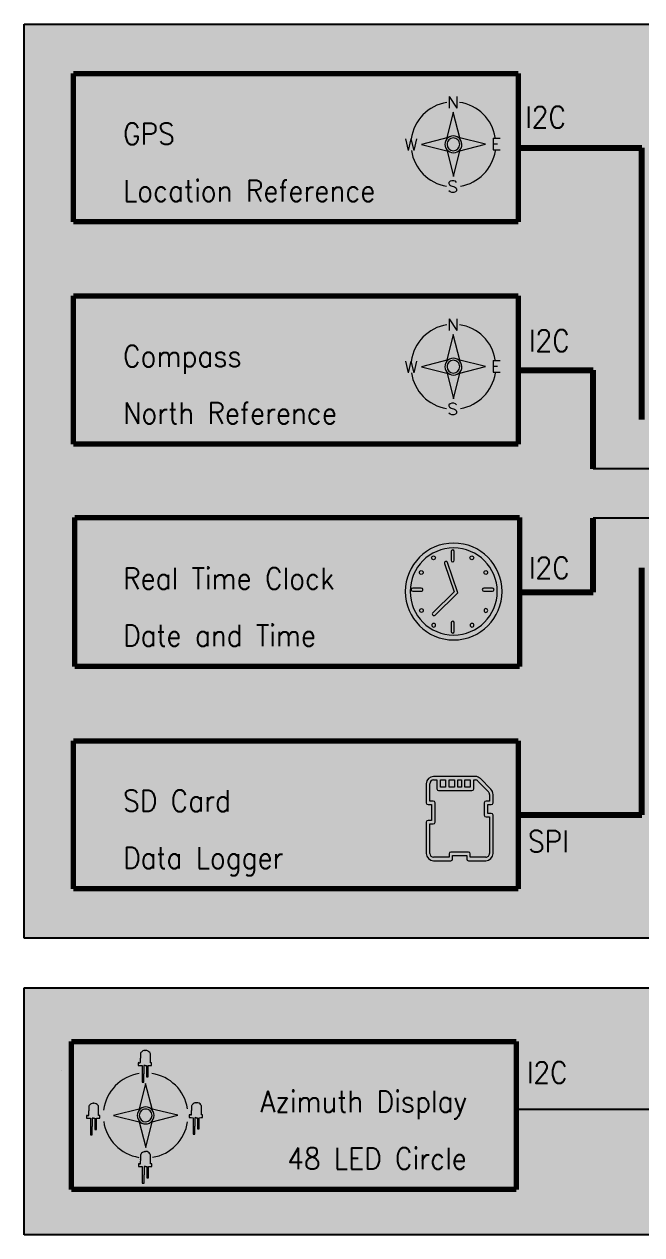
# Model space of a CAD drawing. Header units: millimetres. Extents: x 18 to 196, y 119 to 244.
# Drawn here: x 17.8 to 81.3, y 119.4 to 243.8 of the extents above; entities that cross this region are included whole.
import ezdxf

# ---------------------------------------------------------------- set-up
doc = ezdxf.new("R2010")
doc.units = ezdxf.units.MM
doc.layers.get('0').update_dxf_attribs({"color": 18, "lineweight": 25, "true_color": 0x000000})
for name, color, linetype, lineweight, true_color in [('art', 18, 'Continuous', 18, 0x000000), ('board backgnd', 9, 'Continuous', 25, 0xc5c5c5), ('Hatch', 254, 'Continuous', 25, 0xdedede), ('hatch2', 253, 'Continuous', 25, 0xa0a0a4), ('Leader', 18, 'Continuous', 100, 0x000000), ('outline', 18, 'Continuous', 70, 0x000000), ('Text', 18, 'Continuous', 35, 0x000000)]:
    doc.layers.add(name, color=color, linetype=linetype, lineweight=lineweight, true_color=true_color)
doc.styles.add('QCADDimTextStyle', font='txt')
doc.styles.add('textstyle11', font='Standard', dxfattribs={"width": 1.2})
doc.styles.add('textstyle12', font='Standard', dxfattribs={"width": 1.2})
doc.styles.add('textstyle13', font='Standard', dxfattribs={"width": 1.2})
doc.styles.add('textstyle14', font='Standard', dxfattribs={"width": 1.2})
doc.styles.add('textstyle15', font='Standard')
doc.styles.add('textstyle16', font='Standard')
doc.styles.add('textstyle17', font='Standard')
doc.styles.add('textstyle18', font='Standard')
doc.styles.add('textstyle22', font='Standard')
doc.styles.add('textstyle26', font='Standard')
doc.styles.add('textstyle28', font='Standard')
doc.styles.add('textstyle29', font='Standard')
doc.styles.add('textstyle30', font='Standard')
doc.styles.add('textstyle32', font='Standard')
doc.dimstyles.new('QCADDimStyle', dxfattribs={"dimtxt": 2.5, "dimasz": 2.5, "dimexe": 1.25, "dimexo": 0.625, "dimtad": 1, "dimtoh": 1, "dimdec": 4, "dimzin": 0, "dimdsep": 46, "dimtxsty": 'QCADDimTextStyle', "dimcen": 0.09, "dimadec": 0, "dimazin": 0, "dimtfac": 1, "dimtdec": 4, "dimtofl": 0, "dimtmove": 0, "dimatfit": 3, "dimfxl": 1, "dimtolj": 1, "dimtzin": 0, "dimarcsym": 0})

# ---------------------------------------------------------------- blocks, each defined once
blk = doc.blocks.new('clock')
at = {"layer": 'art'}
for p, q in [((-0.5168030369326333, 4.184131485377867), (-0.5168030369326333, 3.299195485377867)), ((-0.1855870369326329, 3.299195485377867), (-0.1855870369326329, 4.184131485377867)), ((-1.188379036932633, 2.950707485377867), (-0.1896510369326334, 0.0449474853778673)), ((0.1588369630673672, 0.0530754853778683), (-0.874435036932633, 3.059419485377867)), ((-3.580043036932633, 0.440171485377868), (-4.464979036932633, 0.440171485377868)), ((-4.464979036932633, 0.1089554853778676), (-3.580043036932633, 0.1089554853778676)), ((-0.1896510369326334, 0.0449474853778673), (-2.396403036932633, -2.106940514622132)), ((3.741252963067367, 0.440171485377868), (2.856316963067366, 0.440171485377868)), ((2.856316963067366, 0.1089554853778676), (3.741252963067367, 0.1089554853778676)), ((-2.164755036932633, -2.344684514622132), (0.1171809630673666, -0.1196445146221317)), ((-0.5168030369326333, -3.137164514622132), (-0.5168030369326333, -4.022100514622132)), ((-0.1855870369326329, -4.022100514622132), (-0.1855870369326329, -3.137164514622132))]:
    blk.add_line(p, q, dxfattribs=at)
for centre, radius in [((-2.322235036932633, 3.548115485377867), 0.1940560000000002), ((1.619844963067366, 3.548115485377867), 0.1940560000000002), ((-3.580043036932633, 2.030211485377867), 0.1940560000000002), ((3.050372963067367, 2.030211485377867), 0.1940560000000003), ((-3.562771036932633, -1.869196514622132), 0.1940560000000002)]:
    blk.add_circle(centre, radius, dxfattribs=at)
for centre, radius, start, end in [((-0.2420985274334999, 0.0750429758787323), 4.98386750525223, 90.06282137191889, 179.9371786280843), ((-0.2530275464317651, 0.075042975878735), 4.98386750525223, 0.0628213719273471, 89.93717862808113), ((-0.2429058132484228, 0.0758502616936569), 4.485219641596823, 90.05949303058173, 179.9405069694222), ((-0.3511658739696708, 4.184102322414904), 0.1656371655302559, 90.01008780064001, 179.9899121993623), ((-0.3512241998955954, 4.184102322414905), 0.1656371655302556, 0.0100878006377189, 89.98991219935968), ((-0.252220260616844, 0.0758502616936569), 4.485219641596824, 0.0594930305777947, 89.94050696941828), ((-1.03215977914602, 3.005428999625713), 0.1655261327554584, 108.8950462861254, 199.3046743557877), ((-1.031041522684785, 3.005816227591254), 0.165526132755458, 18.89504628612539, 109.3046743557882), ((-0.3511658739696708, 3.29922464834083), 0.1656371655302557, 180.0100878006377, 269.98991219936), ((-0.3512241998955954, 3.29922464834083), 0.1656371655302559, 270.0100878006402, 359.9899121993623), ((-0.2420985274334946, 0.0859719948770028), 4.983867505252234, 180.0628213719157, 269.9371786280811), ((-0.242905813248421, 0.0851647090620791), 4.485219641596824, 180.0594930305778, 269.9405069694182), ((-4.46494987396967, 0.2745343224149046), 0.1656371655302564, 90.01008780064036, 179.9899121993623), ((-4.46494987396967, 0.2745926483408301), 0.1656371655302559, 180.0100878006377, 269.9899121993598), ((-3.580072199895596, 0.2745343224149037), 0.1656371655302577, 0.0100878006377189, 89.98991219935938), ((-3.578780945357542, 0.2733013938027771), 0.1643507544587262, 269.5600066967011, 0.4399933032986031), ((-0.2530275464317659, 0.0859719948770028), 4.98386750525223, 270.0628213719189, 359.9371786280843), ((-0.2522202606168404, 0.0851647090620764), 4.485219641596823, 270.0594930305817, 359.9405069694221), ((0, 0), 0.1674699614395384, 314.404008314059, 18.47708794487169), ((2.856999381130683, 0.2738810673145524), 0.1662918183016994, 90.23512753084175, 179.7648724691598), ((2.85634612603033, 0.274592648340831), 0.1656371655302568, 180.0100878006377, 269.9899121993594), ((3.741223800104402, 0.2745343224149064), 0.165637165530255, 0.0100878006377189, 89.98991219935877), ((3.741223800104404, 0.2745926483408283), 0.1656371655302559, 270.0100878006406, 359.9899121993623), ((-2.281116251957489, -2.225805537803629), 0.1655896631008177, 134.1244911074707, 224.3873904867513), ((-2.281898345644757, -2.227760088485772), 0.163665743693092, 224.0899297125823, 270.4618659839365), ((-2.279985619674948, -2.226002113912918), 0.1654194651098712, 269.7944596347305, 314.1545563482138), ((3.06713029220783, -1.870721831183976), 0.1925313713431083, 179.546073374712, 270.1531620691443), ((3.067777496048254, -1.868315013398932), 0.1931745442408463, 90.03930942908015, 180.2614551270641), ((3.067663120255359, -1.869178357434141), 0.1940378436615406, 359.99463851889, 90.00536148115089), ((3.068310315268628, -1.869861866823393), 0.1933917923531606, 269.8028771140483, 0.1971228859503941), ((-2.30432783534533, -3.387735716209434), 0.1946922377922757, 90.18693315702865, 179.8130668429704), ((-2.305844538155835, -3.386967981641249), 0.193174544240845, 180.039309429088, 270.2614551270638), ((-2.304944879744642, -3.387082357434142), 0.1940378436615437, 359.99463851889, 90.00536148115009), ((-2.303437720370788, -3.387615185481671), 0.1925313713431065, 269.5460733747117, 0.1531620691450673), ((-0.3511658739696681, -3.137193677585097), 0.1656371655302586, 90.01008780064092, 179.9899121993623), ((-0.3518774549959485, -3.13784693268545), 0.1662918183017012, 0.2351275308433278, 89.76487246915855), ((1.635367753746675, -3.387833723942824), 0.1923081884301434, 179.7815490765193, 270.2184509234797), ((1.636884447723451, -3.386866556950174), 0.1938236258571688, 90.23160482195853, 180.0691597341839), ((1.636119120255358, -3.38708235743414), 0.1940378436615433, 359.99463851889, 90.00536148115036), ((1.637626279629212, -3.387615185481673), 0.1925313713431047, 269.5460733747112, 0.1531620691450673), ((-0.3511658739696673, -4.022071351659166), 0.1656371655302577, 180.0100878006377, 269.9899121993587), ((-0.3512241998955972, -4.022071351659168), 0.1656371655302577, 270.0100878006409, 359.9899121993623)]:
    blk.add_arc(centre, radius, start, end, dxfattribs=at)
blk = doc.blocks.new('sdcard')
at = {"layer": 'art'}
for p, q in [((-3.245041987623127, 3.761157949434085), (-3.245041987623127, 1.805019282767419)), ((-2.883803187623127, 1.985647149434085), (-2.883803187623127, 3.761157949434085)), ((1.79069427904354, 4.514352616100751), (-2.499077854289794, 4.514352616100751)), ((-2.499077854289794, 4.153113816100752), (-2.161308654289794, 4.153113816100752)), ((-2.161308654289794, 4.153113816100752), (-2.161308654289794, 3.250008349434085)), ((-1.800069854289794, 4.153113816100752), (-1.258203187623127, 4.153113816100752)), ((-1.800069854289794, 3.430619282767418), (-1.800069854289794, 4.153113816100752)), ((-1.258203187623127, 4.153113816100752), (-1.258203187623127, 3.430619282767418)), ((-0.896964387623127, 4.153113816100752), (-0.3550977209564605, 4.153113816100752)), ((-0.896964387623127, 3.430619282767418), (-0.896964387623127, 4.153113816100752)), ((-0.3550977209564605, 4.153113816100752), (-0.3550977209564605, 3.430619282767418)), ((0.0061410790435392, 4.153113816100752), (0.367379879043539, 4.153113816100752)), ((0.0061410790435392, 3.430619282767418), (0.0061410790435392, 4.153113816100752)), ((0.367379879043539, 4.153113816100752), (0.367379879043539, 3.430619282767418)), ((0.7286356123768725, 4.153113816100752), (1.270502279043539, 4.153113816100752)), ((0.7286356123768725, 3.430619282767418), (0.7286356123768725, 4.153113816100752)), ((1.270502279043539, 4.153113816100752), (1.270502279043539, 3.430619282767418)), ((1.631774945710205, 3.250008349434085), (1.631774945710205, 4.153113816100752)), ((1.631774945710205, 4.153113816100752), (1.790728145710205, 4.153113816100752)), ((2.061661479043539, 4.039321816100752), (3.143549079043539, 2.942939282767418)), ((3.401850145710205, 3.195804749434085), (2.318116812376871, 4.292187282767418)), ((-1.980680787623127, 3.069380482767418), (1.451147079043539, 3.069380482767418)), ((-1.258203187623127, 3.430619282767418), (-1.800069854289794, 3.430619282767418)), ((-0.3550977209564605, 3.430619282767418), (-0.896964387623127, 3.430619282767418)), ((0.367379879043539, 3.430619282767418), (0.0061410790435392, 3.430619282767418)), ((1.270502279043539, 3.430619282767418), (0.7286356123768725, 3.430619282767418)), ((3.257341079043539, 2.664775416100752), (3.257341079043539, 1.985630216100752)), ((3.618596812376872, 1.805019282767419), (3.618596812376872, 2.664775416100752)), ((-3.06441412095646, 1.624391416100752), (-2.70317532095646, 1.624391416100752)), ((-2.522564387623127, 1.985647149434085), (-2.883803187623127, 1.985647149434085)), ((-2.70317532095646, 1.624391416100752), (-2.70317532095646, -0.0012085838992482)), ((-2.341936520956461, -0.1818195172325821), (-2.341936520956461, 1.805019282767419)), ((2.715474412376873, 1.805002349434085), (2.715474412376873, 0.540641149434085)), ((3.257341079043539, 1.985630216100752), (2.896102279043539, 1.985630216100752)), ((3.076713212376871, 0.7212859494340851), (3.076713212376871, 1.624391416100752)), ((3.076713212376871, 1.624391416100752), (3.437968945710206, 1.624391416100752)), ((2.896102279043539, 0.3600471494340853), (3.257341079043538, 0.3600471494340853)), ((3.437952012376872, 0.7212859494340851), (3.076713212376871, 0.7212859494340851)), ((3.257341079043538, 0.3600471494340853), (3.257341079043538, -3.402319383899248)), ((3.618579879043538, -3.402319383899246), (3.618579879043538, 0.5406580827674183)), ((-3.24505892095646, -0.1818364505659149), (-3.24505892095646, -3.402319383899248)), ((-2.70317532095646, -0.0012085838992482), (-3.064431054289794, -0.0012085838992482)), ((-2.883803187623127, -3.402319383899246), (-2.883803187623127, -0.3624473838992479)), ((-2.883803187623127, -0.3624473838992479), (-2.522564387623127, -0.3624473838992479)), ((-0.896964387623127, -3.433036450565914), (-0.896964387623127, -3.794275250565914)), ((1.089874412376873, -3.252408583899247), (-0.7163365209564607, -3.252408583899247)), ((-0.5357255876231273, -3.974886183899248), (-0.5357255876231273, -3.613647383899247)), ((-0.5357255876231273, -3.613647383899247), (0.9092465457102055, -3.613647383899247)), ((0.9092465457102055, -3.613647383899247), (0.9092465457102055, -3.974886183899248)), ((1.270502279043539, -3.794275250565914), (1.270502279043539, -3.433036450565914)), ((-2.499094787623127, -4.155514050565914), (-0.716353454289794, -4.155514050565914)), ((-0.896964387623127, -3.794275250565914), (-2.499077854289794, -3.794275250565914)), ((1.089874412376872, -4.155514050565912), (2.872615745710204, -4.155514050565912)), ((2.872615745710204, -3.794275250565914), (1.270502279043539, -3.794275250565914))]:
    blk.add_line(p, q, dxfattribs=at)
for centre, radius, start, end in [((-2.494983094405247, 3.764298325931522), 0.750065467315872, 90.31279086306232, 180.2398868537559), ((-2.494905662130121, 3.764226564387739), 0.3889096318327915, 90.6146764390191, 180.4520857694835), ((1.788476012125815, 3.771950804422421), 0.7424051257173437, 44.48678426073347, 89.82880301208296), ((1.789913806418055, 3.771739230484521), 0.3813754550340573, 44.55753054970203, 89.87765798933455), ((-1.98015381043954, 3.250535326617673), 0.1811556103336635, 180.1666722385654, 269.833327761434), ((1.450620101859952, 3.250535326617671), 0.181155610333662, 270.1666722385659, 359.8333277614346), ((2.855860522810868, 2.6628938005278), 0.4014849654844614, 0.268525685717833, 44.22870675346621), ((2.862230132939349, 2.665803002724892), 0.7563673774678648, 359.9221589977092, 44.48479806640158), ((-3.063887143772871, 1.805546259951007), 0.1811556103336642, 180.1666722385654, 269.8333277614334), ((-2.523091364806715, 1.80449230558383), 0.1811556103336642, 0.1666722385653926, 89.83332776143362), ((2.89662925622713, 1.804475372250495), 0.1811556103336665, 90.16667223856705, 179.8333277614324), ((3.437441968526618, 1.805546259951005), 0.1811556103336629, 270.1666722385662, 359.8333277614346), ((2.896622050392113, 0.5411948880971797), 0.1811484843574672, 180.1751432691861, 269.8356003609154), ((3.437425035193283, 0.5401311055838303), 0.1811556103336638, 0.1666722385675793, 89.83332776143354), ((-3.063904077106205, -0.1823634277495039), 0.1811556103336643, 90.16667223856642, 179.8333277614324), ((-2.523091364806715, -0.1812925400489922), 0.1811556103336638, 270.1666722385663, 359.8333277614324), ((-2.495000027738576, -3.405459760396681), 0.7500654673158765, 179.7601131462441, 269.6872091369374), ((-2.494905662130116, -3.405387998852897), 0.3889096318327957, 179.5479142305164, 269.3853235609803), ((-0.7158095437728722, -3.433563427749503), 0.1811556103336638, 90.16667223856632, 179.8333277614324), ((1.089347435193282, -3.433563427749504), 0.1811556103336656, 0.1666722385675793, 89.83332776143297), ((2.868520985825659, -3.405459760396686), 0.7500654673158709, 270.3127908630622, 0.2398868537558967), ((2.869591862143195, -3.406515124235253), 0.387771916780724, 270.4468026554683, 0.6199595530343633), ((-0.7168804314733799, -3.974359206715661), 0.1811556103336616, 270.1666722385655, 359.8333277614324), ((1.090401389560459, -3.974359206715658), 0.1811556103336638, 180.1666722385676, 269.8333277614341)]:
    blk.add_arc(centre, radius, start, end, dxfattribs=at)
blk = doc.blocks.new('compass')
at = {"layer": 'art'}
for p, q in [((-0.0174841794000358, 3.293383780092952), (-0.6969237654000358, 0.5230619140929633)), ((0.6916785148221862, 0.5307821594262947), (-0.0174841794000358, 3.293383780092952)), ((-0.5308674554000357, 0.6910582478707425), (-3.293469076066703, -0.0181047003514863)), ((3.293893161933298, 0.017658612537403), (0.5235045503777416, 0.696823652759619)), ((0.5312242594888534, -0.6917785992403793), (3.293893161933298, 0.017658612537403)), ((-3.293469076066703, -0.0181047003514863), (-0.5231472100667034, -0.6975442863514871)), ((-0.691158332288925, -0.5313098094625985), (0.0182785972666313, -3.293978175684813)), ((0.0182785972666313, -3.293978175684813), (0.6974441737110757, -0.5235895641292672))]:
    blk.add_line(p, q, dxfattribs=at)
for centre, radius, start, end in [((0.0020486510770255, -0.0019603133901853), 4.364046835574015, 98.88822806751891, 172.7379768060182), ((-0.0020985047206992, -0.0026377696231066), 4.364709941745788, 9.222124696193987, 81.62970532702056), ((-0.0031561475442432, 0.0003135220346593), 0.8692568669324545, 127.3789024326992, 180.356436814915), ((-0.000781270963345, 0.0039096264409295), 0.868408584903943, 90.24361060191875, 143.2860523142476), ((8.67201363279e-05, -1.82666389605e-05), 0.6556583954354209, 90.30965071851472, 180.3300541800895), ((0.0009354462463849, 0.0030728608511339), 0.8692543302096336, 37.37886350694931, 90.35653035099207), ((0.0002790151050576, -0.0002656655744175), 0.65590685779301, 0.3014675182588542, 90.32633132242714), ((0, 0), 0.6561845255898848, 270.3317164923851, 0.278142647121584), ((0.0030849712061807, 4.23338174045e-05), 0.8696785295797321, 0.2853420730097094, 53.244283610465), ((0.0033139997961378, -0.0009366232868473), 0.8694549315681706, 307.3854300626071, 0.3499282590244671), ((0.0026803471755992, 0.0019505009898069), 4.364756735836186, 188.2178612000352, 260.7670871766894), ((-0.0039949802099288, -0.0014011485891388), 0.8684090660621154, 180.2436529125797, 233.2860807456657), ((-0.0003161130545353, -0.0033990578292133), 0.869455423565131, 217.3854460869438, 270.3499287673964), ((0.0006130200574574, 3.5497664896e-06), 0.6561848125665531, 180.331694359302, 270.2781888042272), ((0.000663393725115, -0.0031723887910715), 0.8696766593078269, 270.2853071788569, 323.2443892467215), ((-0.0024684307822991, 0.0022671860981944), 4.365116106666432, 279.4549697526149, 351.3231099308152)]:
    blk.add_arc(centre, radius, start, end, dxfattribs=at)
at = {"layer": 'art', "lineweight": 25, "char_height": 1.2, "attachment_point": 5, "line_spacing_factor": 0.8}
for s, insert, style in [('N', (-0.048131859281806, 4.331867335362523), 'textstyle14'), ('W', (-4.364799660134285, -0.0455986035302736), 'textstyle12'), ('E', (4.390132217651024, 0.0303990690201218), 'textstyle13'), ('S', (-0.0633313937918511, -4.347066869872568), 'textstyle11')]:
    blk.add_mtext(s, dxfattribs=dict(at, insert=insert, style=style))
blk = doc.blocks.new('led compass')
at = {"layer": 'hatch2'}
h = blk.add_hatch(color=256, dxfattribs=at)
edge = h.paths.add_edge_path(flags=0)
edge.add_arc((0.0045211335742863, 6.187406962594352), 0.4986696629128031, 32.85069977706703, 90.98312466920449)
edge.add_arc((-0.0186035566164549, 6.322033336990856), 0.3642613301445487, 87.7078559150378, 95.30701560251218)
edge.add_arc((-0.6135066779220324, 11.00932663404826), 4.36085619644788, 276.8559602395297, 277.3940724582739, ccw=False)
edge.add_arc((-0.043417257915138, 6.136482697622498), 0.5454229738320636, 95.20892931282039, 135.8959489411953)
edge.add_arc((-0.0953325516406949, 6.18851859023556), 0.4719303200986378, 136.0458421065775, 154.6122118996288)
edge.add_line((-0.5216870008368906, 6.390855217367208), (-0.5361650008368883, 6.360883217367203))
edge.add_line((-0.5361650008368883, 6.360883217367203), (-0.5369270008368972, 5.897587217367203))
edge.add_arc((-10.26877718050838, 5.743397554884922), 9.733071579495792, -1.8423655197652806, 0.90770795157772, ccw=False)
edge.add_arc((-0.6069227355647513, 5.845391333175954), 0.420155870697873, 263.49406109131036, 279.0633615227897, ccw=False)
edge.add_arc((-0.7071491990905656, 3.512255035018015), 1.916408733675543, 88.4265912642702, 91.8291930408872)
edge.add_arc((0.4441258197225579, 5.337339046119396), 1.215808407904995, 175.7383539669655, 182.4102379677058)
edge.add_line((-0.7706070008368648, 5.286209217367214), (-0.7698450008368809, 5.146763217367209))
edge.add_line((-0.7698450008368809, 5.146763217367209), (-0.5679150008368765, 5.145493217367203))
edge.add_line((-0.5679150008368765, 5.145493217367203), (-0.3659850008368721, 5.144223217367212))
edge.add_line((-0.3659850008368721, 5.144223217367212), (-0.3652230008368633, 4.29027521736721))
edge.add_line((-0.3652230008368633, 4.29027521736721), (-0.3647150008368953, 3.436073217367209))
edge.add_line((-0.3647150008368953, 3.436073217367209), (-0.2770850008368768, 3.436073217367209))
edge.add_line((-0.2770850008368768, 3.436073217367209), (-0.1894550008368867, 3.436073217367209))
edge.add_line((-0.1894550008368867, 3.436073217367209), (-0.1894550008368867, 4.287735217367199))
edge.add_arc((95.22959225314742, 4.488242000418623), 95.4192579190812, 179.6071717832044, 180.1203970889888, ccw=False)
edge.add_arc((-0.1034640860648608, 4.302664402632914), 0.8439673667657327, 86.42041099270801, 95.70929839421149, ccw=False)
edge.add_line((-0.0507710008368863, 5.144985217367206), (0.0835949991631253, 5.144223217367212))
edge.add_line((0.0835949991631253, 5.144223217367212), (0.0843569991631057, 4.565865217367204))
edge.add_line((0.0843569991631057, 4.565865217367204), (0.0848649991631305, 3.987253217367211))
edge.add_line((0.0848649991631305, 3.987253217367211), (0.1724949991631206, 3.987253217367211))
edge.add_line((0.1724949991631206, 3.987253217367211), (0.2601249991631107, 3.987253217367211))
edge.add_line((0.2601249991631107, 3.987253217367211), (0.2606329991631355, 4.565611217367206))
edge.add_line((0.2606329991631355, 4.565611217367206), (0.2613949991631159, 5.144223217367212))
edge.add_line((0.2613949991631159, 5.144223217367212), (0.4303049991631269, 5.145493217367203))
edge.add_line((0.4303049991631269, 5.145493217367203), (0.5992149991631095, 5.146763217367209))
edge.add_line((0.5992149991631095, 5.146763217367209), (0.5999769991631183, 5.283669217367205))
edge.add_arc((-0.2728207085970098, 5.337361427079614), 0.8744476496938602, 356.4797511632624, 365.6111036188642)
edge.add_arc((0.5520445091330259, 4.950885310270692), 0.4741537040145441, 84.50644960396065, 91.42089948644328)
edge.add_line((0.5402869991631224, 5.424893217367209), (0.4861849991631289, 5.424893217367199))
edge.add_line((0.4861849991631289, 5.424893217367199), (0.4861849991631289, 5.875997217367214))
edge.add_line((0.4861849991631289, 5.875997217367214), (0.4861849991631289, 6.326847217367217))
edge.add_line((0.4861849991631289, 6.326847217367217), (0.4798349991631312, 6.346405217367206))
edge.add_arc((-0.0788670620659104, 6.13388307023088), 0.5977571883675016, 20.82608765534109, 32.8248818344412)
h = blk.add_hatch(color=256, dxfattribs=at)
edge = h.paths.add_edge_path(flags=0)
edge.add_arc((-5.315836249259121, 0.758036039937295), 0.4986696629128031, 32.85069977706703, 90.98312466920449)
edge.add_arc((-5.338960939449862, 0.8926624143337989), 0.3642613301445487, 87.7078559150378, 95.30701560251218)
edge.add_arc((-5.93386406075544, 5.579955711391207), 4.36085619644788, 276.8559602395297, 277.3940724582739, ccw=False)
edge.add_arc((-5.363774640748545, 0.7071117749654405), 0.5454229738320636, 95.20892931282039, 135.8959489411953)
edge.add_arc((-5.415689934474102, 0.7591476675785032), 0.4719303200986378, 136.0458421065775, 154.6122118996288)
edge.add_line((-5.842044383670298, 0.9614842947101505), (-5.856522383670296, 0.9315122947101457))
edge.add_line((-5.856522383670296, 0.9315122947101457), (-5.857284383670304, 0.468216294710146))
edge.add_arc((-15.58913456334179, 0.3140266322278649), 9.733071579495792, -1.8423655197652806, 0.90770795157772, ccw=False)
edge.add_arc((-5.927280118398158, 0.4160204105188967), 0.420155870697873, 263.49406109131036, 279.0633615227897, ccw=False)
edge.add_arc((-6.027506581923973, -1.917115887639042), 1.916408733675543, 88.4265912642702, 91.8291930408872)
edge.add_arc((-4.876231563110849, -0.0920318765376607), 1.215808407904995, 175.7383539669655, 182.4102379677058)
edge.add_line((-6.090964383670272, -0.1431617052898429), (-6.090202383670288, -0.2826077052898484))
edge.add_line((-6.090202383670288, -0.2826077052898484), (-5.888272383670284, -0.2838777052898536))
edge.add_line((-5.888272383670284, -0.2838777052898536), (-5.686342383670279, -0.2851477052898446))
edge.add_line((-5.686342383670279, -0.2851477052898446), (-5.685580383670271, -1.139095705289847))
edge.add_line((-5.685580383670271, -1.139095705289847), (-5.685072383670303, -1.993297705289848))
edge.add_line((-5.685072383670303, -1.993297705289848), (-5.597442383670284, -1.993297705289848))
edge.add_line((-5.597442383670284, -1.993297705289848), (-5.509812383670294, -1.993297705289848))
edge.add_line((-5.509812383670294, -1.993297705289848), (-5.509812383670294, -1.141635705289858))
edge.add_arc((89.90923487031401, -0.941128922238434), 95.4192579190812, 179.6071717832044, 180.1203970889888, ccw=False)
edge.add_arc((-5.423821468898268, -1.126706520024143), 0.8439673667657327, 86.42041099270801, 95.70929839421149, ccw=False)
edge.add_line((-5.371128383670293, -0.2843857052898506), (-5.236762383670282, -0.2851477052898446))
edge.add_line((-5.236762383670282, -0.2851477052898446), (-5.236000383670302, -0.8635057052898532))
edge.add_line((-5.236000383670302, -0.8635057052898532), (-5.235492383670277, -1.442117705289846))
edge.add_line((-5.235492383670277, -1.442117705289846), (-5.147862383670287, -1.442117705289846))
edge.add_line((-5.147862383670287, -1.442117705289846), (-5.060232383670296, -1.442117705289846))
edge.add_line((-5.060232383670296, -1.442117705289846), (-5.059724383670272, -0.8637597052898514))
edge.add_line((-5.059724383670272, -0.8637597052898514), (-5.058962383670291, -0.2851477052898446))
edge.add_line((-5.058962383670291, -0.2851477052898446), (-4.89005238367028, -0.2838777052898536))
edge.add_line((-4.89005238367028, -0.2838777052898536), (-4.721142383670298, -0.2826077052898484))
edge.add_line((-4.721142383670298, -0.2826077052898484), (-4.720380383670289, -0.1457017052898522))
edge.add_arc((-5.593178091430417, -0.0920094955774431), 0.8744476496938602, 356.4797511632624, 365.6111036188642)
edge.add_arc((-4.768312873700381, -0.4784856123863648), 0.4741537040145441, 84.50644960396065, 91.42089948644328)
edge.add_line((-4.780070383670285, -0.0044777052898486), (-4.834172383670278, -0.0044777052898581))
edge.add_line((-4.834172383670278, -0.0044777052898581), (-4.834172383670278, 0.4466262947101569))
edge.add_line((-4.834172383670278, 0.4466262947101569), (-4.834172383670278, 0.8974762947101596))
edge.add_line((-4.834172383670278, 0.8974762947101596), (-4.840522383670276, 0.9170342947101489))
edge.add_arc((-5.399224444899318, 0.7045121475738227), 0.5977571883675016, 20.82608765534109, 32.8248818344412)
h = blk.add_hatch(color=256, dxfattribs=at)
edge = h.paths.add_edge_path(flags=0)
edge.add_line((5.339288678901823, -0.8061150424552892), (5.339796678901848, -1.384727042455282))
edge.add_line((5.339796678901848, -1.384727042455282), (5.427426678901838, -1.384727042455282))
edge.add_line((5.427426678901838, -1.384727042455282), (5.515056678901828, -1.384727042455282))
edge.add_line((5.515056678901828, -1.384727042455282), (5.515564678901853, -0.8063690424552874))
edge.add_line((5.515564678901853, -0.8063690424552874), (5.516326678901834, -0.2277570424552806))
edge.add_line((5.516326678901834, -0.2277570424552806), (5.685236678901845, -0.2264870424552896))
edge.add_line((5.685236678901845, -0.2264870424552896), (5.854146678901827, -0.2252170424552844))
edge.add_line((5.854146678901827, -0.2252170424552844), (5.854908678901836, -0.0883110424552882))
edge.add_arc((4.982110971141708, -0.0346188327428791), 0.8744476496938602, 356.4797511632624, 365.6111036188642)
edge.add_arc((5.806976188871744, -0.4210949495518008), 0.4741537040145441, 84.50644960396065, 91.42089948644328)
edge.add_line((5.79521867890184, 0.0529129575447153), (5.741116678901847, 0.0529129575447058))
edge.add_line((5.741116678901847, 0.0529129575447058), (5.741116678901847, 0.5040169575447209))
edge.add_line((5.741116678901847, 0.5040169575447209), (5.741116678901847, 0.9548669575447235))
edge.add_line((5.741116678901847, 0.9548669575447235), (5.734766678901849, 0.9744249575447128))
edge.add_arc((5.176064617672807, 0.7619028104083867), 0.5977571883675016, 20.82608765534109, 32.8248818344412)
edge.add_arc((5.259452813313004, 0.8154267027718589), 0.4986696629128031, 32.85069977706703, 90.98312466920449)
edge.add_arc((5.236328123122263, 0.9500530771683628), 0.3642613301445487, 87.7078559150378, 95.30701560251218)
edge.add_arc((4.641425001816685, 5.637346374225771), 4.36085619644788, 276.8559602395296, 277.394072458274, ccw=False)
edge.add_arc((5.21151442182358, 0.7645024378000045), 0.5454229738320636, 95.20892931282039, 135.8959489411953)
edge.add_arc((5.159599128098023, 0.8165383304130671), 0.4719303200986378, 136.0458421065775, 154.6122118996288)
edge.add_line((4.733244678901827, 1.018874957544714), (4.718766678901829, 0.9889029575447097))
edge.add_line((4.718766678901829, 0.9889029575447097), (4.718004678901821, 0.52560695754471))
edge.add_arc((-5.013845500769662, 0.3714172950624288), 9.733071579495792, -1.8423655197652806, 0.90770795157772, ccw=False)
edge.add_arc((4.648008944173966, 0.4734110733534607), 0.420155870697873, 263.4940610913104, 279.0633615227897, ccw=False)
edge.add_arc((4.547782480648152, -1.859725224804478), 1.916408733675543, 88.4265912642702, 91.8291930408872)
edge.add_arc((5.699057499461276, -0.0346412137030967), 1.215808407904995, 175.7383539669655, 182.4102379677058)
edge.add_line((4.484324678901853, -0.0857710424552789), (4.485086678901837, -0.2252170424552844))
edge.add_line((4.485086678901837, -0.2252170424552844), (4.687016678901841, -0.2264870424552896))
edge.add_line((4.687016678901841, -0.2264870424552896), (4.888946678901846, -0.2277570424552806))
edge.add_line((4.888946678901846, -0.2277570424552806), (4.889708678901854, -1.081705042455283))
edge.add_line((4.889708678901854, -1.081705042455283), (4.890216678901822, -1.935907042455284))
edge.add_line((4.890216678901822, -1.935907042455284), (4.977846678901841, -1.935907042455284))
edge.add_line((4.977846678901841, -1.935907042455284), (5.065476678901831, -1.935907042455284))
edge.add_line((5.065476678901831, -1.935907042455284), (5.065476678901831, -1.084245042455294))
edge.add_arc((100.4845239328861, -0.8837382594038701), 95.4192579190812, 179.6071717832044, 180.1203970889888, ccw=False)
edge.add_arc((5.151467593673857, -1.069315857189579), 0.8439673667657327, 86.42041099270801, 95.70929839421149, ccw=False)
edge.add_line((5.204160678901832, -0.2269950424552867), (5.338526678901843, -0.2277570424552806))
edge.add_line((5.338526678901843, -0.2277570424552806), (5.339288678901823, -0.8061150424552892))
h = blk.add_hatch(color=256, dxfattribs=at)
edge = h.paths.add_edge_path(flags=0)
edge.add_arc((0.0255301037005609, -4.201528764836411), 0.4986696629128031, 32.85069977706703, 90.98312466920449)
edge.add_arc((0.0024054135098197, -4.066902390439907), 0.3642613301445487, 87.7078559150378, 95.30701560251218)
edge.add_arc((-0.5924977077957578, 0.6203909066175015), 4.36085619644788, 276.8559602395297, 277.3940724582739, ccw=False)
edge.add_arc((-0.0224082877888634, -4.252453029808265), 0.5454229738320636, 95.20892931282039, 135.8959489411953)
edge.add_arc((-0.0743235815144203, -4.200417137195203), 0.4719303200986378, 136.0458421065775, 154.6122118996288)
edge.add_line((-0.500678030710616, -3.998080510063555), (-0.5151560307106138, -4.02805251006356))
edge.add_line((-0.5151560307106138, -4.02805251006356), (-0.5159180307106226, -4.49134851006356))
edge.add_arc((-10.24776821038211, -4.645538172545841), 9.733071579495792, -1.8423655197652806, 0.90770795157772, ccw=False)
edge.add_arc((-0.5859137654384767, -4.543544394254809), 0.420155870697873, 263.49406109131036, 279.0633615227897, ccw=False)
edge.add_arc((-0.686140228964291, -6.876680692412748), 1.916408733675543, 88.4265912642702, 91.8291930408872)
edge.add_arc((0.4651347898488325, -5.051596681311366), 1.215808407904995, 175.7383539669655, 182.4102379677058)
edge.add_line((-0.7495980307105903, -5.102726510063548), (-0.7488360307106063, -5.242172510063554))
edge.add_line((-0.7488360307106063, -5.242172510063554), (-0.546906030710602, -5.243442510063559))
edge.add_line((-0.546906030710602, -5.243442510063559), (-0.3449760307105976, -5.24471251006355))
edge.add_line((-0.3449760307105976, -5.24471251006355), (-0.3442140307105888, -6.098660510063553))
edge.add_line((-0.3442140307105888, -6.098660510063553), (-0.3437060307106208, -6.952862510063554))
edge.add_line((-0.3437060307106208, -6.952862510063554), (-0.2560760307106023, -6.952862510063554))
edge.add_line((-0.2560760307106023, -6.952862510063554), (-0.1684460307106121, -6.952862510063554))
edge.add_line((-0.1684460307106121, -6.952862510063554), (-0.1684460307106121, -6.101200510063563))
edge.add_arc((95.25060122327369, -5.90069372701214), 95.4192579190812, 179.6071717832044, 180.1203970889888, ccw=False)
edge.add_arc((-0.0824551159385862, -6.086271324797849), 0.8439673667657327, 86.42041099270801, 95.70929839421149, ccw=False)
edge.add_line((-0.0297620307106117, -5.243950510063557), (0.1046039692893999, -5.24471251006355))
edge.add_line((0.1046039692893999, -5.24471251006355), (0.1053659692893802, -5.823070510063559))
edge.add_line((0.1053659692893802, -5.823070510063559), (0.1058739692894051, -6.401682510063551))
edge.add_line((0.1058739692894051, -6.401682510063551), (0.1935039692893952, -6.401682510063551))
edge.add_line((0.1935039692893952, -6.401682510063551), (0.2811339692893853, -6.401682510063551))
edge.add_line((0.2811339692893853, -6.401682510063551), (0.2816419692894101, -5.823324510063557))
edge.add_line((0.2816419692894101, -5.823324510063557), (0.2824039692893905, -5.24471251006355))
edge.add_line((0.2824039692893905, -5.24471251006355), (0.4513139692894015, -5.243442510063559))
edge.add_line((0.4513139692894015, -5.243442510063559), (0.6202239692893841, -5.242172510063554))
edge.add_line((0.6202239692893841, -5.242172510063554), (0.6209859692893929, -5.105266510063558))
edge.add_arc((-0.2518117384707352, -5.051574300351149), 0.8744476496938602, 356.4797511632624, 365.6111036188642)
edge.add_arc((0.5730534792593005, -5.438050417160071), 0.4741537040145441, 84.50644960396065, 91.42089948644328)
edge.add_line((0.561295969289397, -4.964042510063555), (0.5071939692894034, -4.964042510063564))
edge.add_line((0.5071939692894034, -4.964042510063564), (0.5071939692894034, -4.512938510063549))
edge.add_line((0.5071939692894034, -4.512938510063549), (0.5071939692894034, -4.062088510063546))
edge.add_line((0.5071939692894034, -4.062088510063546), (0.5008439692894058, -4.042530510063557))
edge.add_arc((-0.0578580919396359, -4.255052657199883), 0.5977571883675016, 20.82608765534109, 32.8248818344412)
at = {"layer": 'art'}
for p, q in [((-0.5361650008368883, 6.360883217367203), (-0.5369270008368972, 5.897587217367203)), ((-0.5216870008368915, 6.390855217367204), (-0.5361650008368883, 6.360883217367203)), ((0.4861849991631289, 6.326847217367217), (0.4798349991631312, 6.346405217367206)), ((0.4861849991631289, 5.875997217367214), (0.4861849991631289, 6.326847217367217)), ((-0.7706070008368897, 5.286209217367215), (-0.7698450008368809, 5.146763217367209)), ((-0.7698450008368809, 5.146763217367209), (-0.5679150008368765, 5.145493217367203)), ((-0.5679150008368765, 5.145493217367203), (-0.3659850008368721, 5.144223217367212)), ((-0.3659850008368721, 5.144223217367212), (-0.3652230008368633, 4.29027521736721)), ((-0.0507710008368747, 5.144985217367207), (0.0835949991631253, 5.144223217367212)), ((0.0835949991631253, 5.144223217367212), (0.0843569991631057, 4.565865217367204)), ((0.2606329991631355, 4.565611217367206), (0.2613949991631159, 5.144223217367212)), ((0.2613949991631159, 5.144223217367212), (0.4303049991631269, 5.145493217367203)), ((0.4303049991631269, 5.145493217367203), (0.5992149991631095, 5.146763217367209)), ((0.4861849991631289, 5.424893217367199), (0.4861849991631289, 5.875997217367214)), ((0.5402869991631292, 5.424893217367199), (0.4861849991631289, 5.424893217367199)), ((0.5992149991631095, 5.146763217367209), (0.5999769991631183, 5.283669217367205)), ((-0.3652230008368633, 4.29027521736721), (-0.3647150008368953, 3.436073217367209)), ((-0.1894550008368867, 3.436073217367209), (-0.1894550008368867, 4.287735217367199)), ((0.0843569991631057, 4.565865217367204), (0.0848649991631305, 3.987253217367211)), ((0.0848649991631305, 3.987253217367211), (0.1724949991631206, 3.987253217367211)), ((0.1724949991631206, 3.987253217367211), (0.2601249991631107, 3.987253217367211)), ((0.2601249991631107, 3.987253217367211), (0.2606329991631355, 4.565611217367206)), ((-0.0180971994574861, 3.293380230326463), (-0.697536785457487, 0.5230583643264737)), ((-0.3647150008368953, 3.436073217367209), (-0.2770850008368768, 3.436073217367209)), ((-0.2770850008368768, 3.436073217367209), (-0.1894550008368867, 3.436073217367209)), ((0.6910654947647572, 0.5307786096598051), (-0.0180971994574861, 3.293380230326463)), ((-5.856522383670296, 0.9315122947101457), (-5.857284383670304, 0.468216294710146)), ((-5.842044383670299, 0.9614842947101465), (-5.856522383670296, 0.9315122947101457)), ((-4.834172383670278, 0.8974762947101596), (-4.840522383670276, 0.9170342947101489)), ((-4.834172383670278, 0.4466262947101569), (-4.834172383670278, 0.8974762947101596)), ((-4.834172383670278, -0.0044777052898581), (-4.834172383670278, 0.4466262947101569)), ((-0.5314804754574993, 0.6910546981042529), (-3.294082096124157, -0.0181082501179759)), ((3.293280141875869, 0.0176550627709133), (0.5228915303202939, 0.6968201029931294)), ((0.5306112394314084, -0.691782149006869), (3.293280141875869, 0.0176550627709133)), ((4.718766678901829, 0.9889029575447097), (4.718004678901821, 0.52560695754471)), ((4.733244678901826, 1.01887495754471), (4.718766678901829, 0.9889029575447097)), ((5.741116678901847, 0.9548669575447235), (5.734766678901849, 0.9744249575447128)), ((5.741116678901847, 0.5040169575447209), (5.741116678901847, 0.9548669575447235)), ((5.741116678901847, 0.0529129575447058), (5.741116678901847, 0.5040169575447209)), ((5.795218678901847, 0.0529129575447058), (5.741116678901847, 0.0529129575447058)), ((-6.090964383670297, -0.1431617052898417), (-6.090202383670288, -0.2826077052898484)), ((-6.090202383670288, -0.2826077052898484), (-5.888272383670284, -0.2838777052898536)), ((-5.888272383670284, -0.2838777052898536), (-5.686342383670279, -0.2851477052898446)), ((-5.686342383670279, -0.2851477052898446), (-5.685580383670271, -1.139095705289847)), ((-5.685580383670271, -1.139095705289847), (-5.685072383670303, -1.993297705289848)), ((-5.509812383670294, -1.993297705289848), (-5.509812383670294, -1.141635705289858)), ((-5.371128383670282, -0.28438570528985), (-5.236762383670282, -0.2851477052898446)), ((-5.236762383670282, -0.2851477052898446), (-5.236000383670302, -0.8635057052898532)), ((-5.236000383670302, -0.8635057052898532), (-5.235492383670277, -1.442117705289846)), ((-5.060232383670296, -1.442117705289846), (-5.059724383670272, -0.8637597052898514)), ((-5.059724383670272, -0.8637597052898514), (-5.058962383670291, -0.2851477052898446)), ((-5.058962383670291, -0.2851477052898446), (-4.89005238367028, -0.2838777052898536)), ((-4.89005238367028, -0.2838777052898536), (-4.721142383670298, -0.2826077052898484)), ((-4.780070383670278, -0.0044777052898581), (-4.834172383670278, -0.0044777052898581)), ((-4.721142383670298, -0.2826077052898484), (-4.720380383670289, -0.1457017052898522)), ((-3.294082096124157, -0.0181082501179759), (-0.5237602301241395, -0.6975478361179768)), ((-0.6917713523463647, -0.5313133592290882), (0.0176655772091863, -3.293981725451303)), ((0.0176655772091863, -3.293981725451303), (0.6968311536536476, -0.5235931138957568)), ((4.484324678901828, -0.0857710424552778), (4.485086678901837, -0.2252170424552844)), ((4.485086678901837, -0.2252170424552844), (4.687016678901841, -0.2264870424552896)), ((4.687016678901841, -0.2264870424552896), (4.888946678901846, -0.2277570424552806)), ((4.888946678901846, -0.2277570424552806), (4.889708678901854, -1.081705042455283)), ((4.889708678901854, -1.081705042455283), (4.890216678901822, -1.935907042455284)), ((5.065476678901831, -1.935907042455284), (5.065476678901831, -1.084245042455294)), ((5.204160678901843, -0.226995042455286), (5.338526678901843, -0.2277570424552806)), ((5.338526678901843, -0.2277570424552806), (5.339288678901823, -0.8061150424552892)), ((5.339288678901823, -0.8061150424552892), (5.339796678901848, -1.384727042455282)), ((5.515056678901828, -1.384727042455282), (5.515564678901853, -0.8063690424552874)), ((5.515564678901853, -0.8063690424552874), (5.516326678901834, -0.2277570424552806)), ((5.516326678901834, -0.2277570424552806), (5.685236678901845, -0.2264870424552896)), ((5.685236678901845, -0.2264870424552896), (5.854146678901827, -0.2252170424552844)), ((5.854146678901827, -0.2252170424552844), (5.854908678901836, -0.0883110424552882)), ((-5.685072383670303, -1.993297705289848), (-5.597442383670284, -1.993297705289848)), ((-5.597442383670284, -1.993297705289848), (-5.509812383670294, -1.993297705289848)), ((-5.235492383670277, -1.442117705289846), (-5.147862383670287, -1.442117705289846)), ((-5.147862383670287, -1.442117705289846), (-5.060232383670296, -1.442117705289846)), ((4.890216678901822, -1.935907042455284), (4.977846678901841, -1.935907042455284)), ((4.977846678901841, -1.935907042455284), (5.065476678901831, -1.935907042455284)), ((5.339796678901848, -1.384727042455282), (5.427426678901838, -1.384727042455282)), ((5.427426678901838, -1.384727042455282), (5.515056678901828, -1.384727042455282)), ((-0.5151560307106138, -4.02805251006356), (-0.5159180307106226, -4.49134851006356)), ((-0.5006780307106169, -3.998080510063559), (-0.5151560307106138, -4.02805251006356)), ((0.5071939692894034, -4.062088510063546), (0.5008439692894058, -4.042530510063557)), ((0.5071939692894034, -4.512938510063549), (0.5071939692894034, -4.062088510063546)), ((0.5071939692894034, -4.964042510063564), (0.5071939692894034, -4.512938510063549)), ((0.5612959692894037, -4.964042510063564), (0.5071939692894034, -4.964042510063564)), ((-0.7495980307106151, -5.102726510063547), (-0.7488360307106063, -5.242172510063554)), ((-0.7488360307106063, -5.242172510063554), (-0.546906030710602, -5.243442510063559)), ((-0.546906030710602, -5.243442510063559), (-0.3449760307105976, -5.24471251006355)), ((-0.3449760307105976, -5.24471251006355), (-0.3442140307105888, -6.098660510063553)), ((-0.3442140307105888, -6.098660510063553), (-0.3437060307106208, -6.952862510063554)), ((-0.1684460307106121, -6.952862510063554), (-0.1684460307106121, -6.101200510063563)), ((-0.0297620307106001, -5.243950510063556), (0.1046039692893999, -5.24471251006355)), ((0.1046039692893999, -5.24471251006355), (0.1053659692893802, -5.823070510063559)), ((0.1053659692893802, -5.823070510063559), (0.1058739692894051, -6.401682510063551)), ((0.2811339692893853, -6.401682510063551), (0.2816419692894101, -5.823324510063557)), ((0.2816419692894101, -5.823324510063557), (0.2824039692893905, -5.24471251006355)), ((0.2824039692893905, -5.24471251006355), (0.4513139692894015, -5.243442510063559)), ((0.4513139692894015, -5.243442510063559), (0.6202239692893841, -5.242172510063554)), ((0.6202239692893841, -5.242172510063554), (0.6209859692893929, -5.105266510063558)), ((-0.3437060307106208, -6.952862510063554), (-0.2560760307106023, -6.952862510063554)), ((-0.2560760307106023, -6.952862510063554), (-0.1684460307106121, -6.952862510063554)), ((0.1058739692894051, -6.401682510063551), (0.1935039692893952, -6.401682510063551)), ((0.1935039692893952, -6.401682510063551), (0.2811339692893853, -6.401682510063551))]:
    blk.add_line(p, q, dxfattribs=at)
for centre, radius, start, end in [((-0.0953325516406949, 6.18851859023556), 0.4719303200986378, 136.0458421065775, 154.6122118996288), ((-0.043417257915138, 6.136482697622498), 0.5454229738320636, 95.20892931282039, 135.8959489411953), ((-0.6135066779220324, 11.00932663404826), 4.36085619644788, 276.8559602395296, 277.394072458274), ((-0.0186035566164549, 6.322033336990856), 0.3642613301445487, 87.7078559150378, 95.30701560251218), ((0.0045211335742863, 6.187406962594352), 0.4986696629128031, 32.85069977706703, 90.9831246692045), ((-0.0788670620659104, 6.13388307023088), 0.5977571883675016, 20.82608765534109, 32.8248818344412), ((0.4441258197225579, 5.337339046119396), 1.215808407904995, 175.7383539669655, 182.4102379677058), ((-0.7071491990905656, 3.512255035018015), 1.916408733675543, 88.4265912642702, 91.8291930408872), ((-0.6069227355647513, 5.845391333175954), 0.420155870697873, 263.4940610913104, 279.0633615227897), ((-10.26877718050838, 5.743397554884922), 9.733071579495792, 358.1576344802347, 0.907707951577691), ((95.22959225314742, 4.488242000418623), 95.4192579190812, 179.6071717832044, 180.1203970889888), ((-0.1034640860648608, 4.302664402632914), 0.8439673667657327, 86.42041099270797, 95.70929839421154), ((0.5520445091330259, 4.950885310270692), 0.4741537040145441, 84.50644960396065, 91.42089948644328), ((-0.2728207085970098, 5.337361427079614), 0.8744476496938602, 356.4797511632624, 5.61110361886418), ((0.0014356310195751, -0.001963863156675), 4.364046835574015, 98.88822806751891, 172.7379768060182), ((-0.0027115247781353, -0.0026413193895962), 4.364709941745788, 9.222124696193987, 81.62970532702056), ((-5.363774640748545, 0.7071117749654405), 0.5454229738320636, 95.20892931282039, 135.8959489411953), ((-5.93386406075544, 5.579955711391207), 4.36085619644788, 276.8559602395296, 277.394072458274), ((-5.338960939449862, 0.8926624143337989), 0.3642613301445487, 87.7078559150378, 95.30701560251218), ((-5.315836249259121, 0.758036039937295), 0.4986696629128031, 32.85069977706703, 90.9831246692045), ((5.21151442182358, 0.7645024378000045), 0.5454229738320636, 95.20892931282039, 135.8959489411953), ((4.641425001816685, 5.637346374225771), 4.36085619644788, 276.8559602395296, 277.394072458274), ((5.236328123122263, 0.9500530771683628), 0.3642613301445487, 87.7078559150378, 95.30701560251218), ((5.259452813313004, 0.8154267027718589), 0.4986696629128031, 32.85069977706703, 90.9831246692045), ((-5.927280118398158, 0.4160204105188967), 0.420155870697873, 263.4940610913104, 279.0633615227897), ((-15.58913456334179, 0.3140266322278649), 9.733071579495792, 358.1576344802347, 0.907707951577691), ((-5.415689934474102, 0.7591476675785032), 0.4719303200986378, 136.0458421065775, 154.6122118996288), ((-5.399224444899318, 0.7045121475738227), 0.5977571883675016, 20.82608765534109, 32.8248818344412), ((-0.0037691676016891, 0.0003099722681696), 0.8692568669324545, 127.3789024326992, 180.356436814915), ((-0.0013942910208016, 0.0039060766744399), 0.868408584903943, 90.24361060191875, 143.2860523142476), ((-0.0005262999211197, -2.18164054502e-05), 0.6556583954354209, 90.30965071851472, 180.3300541800895), ((0.0003224261889443, 0.0030693110846443), 0.8692543302096336, 37.37886350694931, 90.35653035099207), ((-0.0003340049523786, -0.0002692153409072), 0.65590685779301, 0.3014675182588542, 90.32633132242714), ((-0.0006130200574432, -3.5497664896e-06), 0.6561845255898848, 270.3317164923851, 0.278142647121584), ((0.0024719511487206, 3.87840509148e-05), 0.8696785295797321, 0.2853420730097094, 53.244283610465), ((0.0027009797386768, -0.0009401730533369), 0.8694549315681706, 307.3854300626071, 0.3499282590244671), ((5.699057499461276, -0.0346412137030967), 1.215808407904995, 175.7383539669655, 182.4102379677058), ((4.547782480648152, -1.859725224804478), 1.916408733675543, 88.4265912642702, 91.8291930408872), ((4.648008944173966, 0.4734110733534607), 0.420155870697873, 263.4940610913104, 279.0633615227897), ((-5.013845500769662, 0.3714172950624288), 9.733071579495792, 358.1576344802347, 0.907707951577691), ((5.159599128098023, 0.8165383304130671), 0.4719303200986378, 136.0458421065775, 154.6122118996288), ((5.176064617672807, 0.7619028104083867), 0.5977571883675016, 20.82608765534109, 32.8248818344412), ((5.806976188871744, -0.4210949495518008), 0.4741537040145441, 84.50644960396065, 91.42089948644328), ((4.982110971141708, -0.0346188327428791), 0.8744476496938602, 356.4797511632624, 5.61110361886418), ((-4.876231563110849, -0.0920318765376607), 1.215808407904995, 175.7383539669655, 182.4102379677058), ((-6.027506581923973, -1.917115887639042), 1.916408733675543, 88.4265912642702, 91.8291930408872), ((89.90923487031401, -0.941128922238434), 95.4192579190812, 179.6071717832044, 180.1203970889888), ((-5.423821468898268, -1.126706520024143), 0.8439673667657327, 86.42041099270797, 95.70929839421154), ((-4.768312873700381, -0.4784856123863648), 0.4741537040145441, 84.50644960396065, 91.42089948644328), ((-5.593178091430417, -0.0920094955774431), 0.8744476496938602, 356.4797511632624, 5.61110361886418), ((0.0020673271181408, 0.0019469512233172), 4.364756735836186, 188.2178612000352, 260.7670871766894), ((-0.0046080002673534, -0.0014046983556284), 0.8684090660621154, 180.2436529125797, 233.2860807456657), ((-0.0009291331119812, -0.003402607595703), 0.869455423565131, 217.3854460869438, 270.3499287673964), ((0, 0), 0.6561848125665531, 180.331694359302, 270.2781888042272), ((5.03736676762e-05, -0.0031759385575612), 0.8696766593078269, 270.2853071788569, 323.2443892467215), ((-0.0030814508397441, 0.0022636363317048), 4.365116106666432, 279.4549697526149, 351.3231099308152), ((100.4845239328861, -0.8837382594038701), 95.4192579190812, 179.6071717832044, 180.1203970889888), ((5.151467593673857, -1.069315857189579), 0.8439673667657327, 86.42041099270797, 95.70929839421154), ((-0.0224082877888634, -4.252453029808265), 0.5454229738320636, 95.20892931282039, 135.8959489411953), ((-0.5924977077957578, 0.6203909066175015), 4.36085619644788, 276.8559602395296, 277.394072458274), ((0.0024054135098197, -4.066902390439907), 0.3642613301445487, 87.7078559150378, 95.30701560251218), ((0.0255301037005609, -4.201528764836411), 0.4986696629128031, 32.85069977706703, 90.9831246692045), ((0.4651347898488325, -5.051596681311366), 1.215808407904995, 175.7383539669655, 182.4102379677058), ((-0.686140228964291, -6.876680692412748), 1.916408733675543, 88.4265912642702, 91.8291930408872), ((-0.5859137654384767, -4.543544394254809), 0.420155870697873, 263.4940610913104, 279.0633615227897), ((-10.24776821038211, -4.645538172545841), 9.733071579495792, 358.1576344802347, 0.907707951577691), ((-0.0743235815144203, -4.200417137195203), 0.4719303200986378, 136.0458421065775, 154.6122118996288), ((-0.0578580919396359, -4.255052657199883), 0.5977571883675016, 20.82608765534109, 32.8248818344412), ((0.5730534792593005, -5.438050417160071), 0.4741537040145441, 84.50644960396065, 91.42089948644328), ((-0.2518117384707352, -5.051574300351149), 0.8744476496938602, 356.4797511632624, 5.61110361886418), ((95.25060122327369, -5.90069372701214), 95.4192579190812, 179.6071717832044, 180.1203970889888), ((-0.0824551159385862, -6.086271324797849), 0.8439673667657327, 86.42041099270797, 95.70929839421154)]:
    blk.add_arc(centre, radius, start, end, dxfattribs=at)

msp = doc.modelspace()

# ---------------------------------------------------------------- hatches: boundary and pattern name
at = {"layer": 'board backgnd'}
for points in [[(195.58, 243.84), (195.58, 149.86), (129.54, 149.86), (17.78000000000002, 149.86), (17.78, 243.84)], [(195.5799999999997, 119.38), (17.78, 119.38), (17.78, 144.78), (195.58, 144.78)]]:
    msp.add_hatch(color=256, dxfattribs=at).paths.add_polyline_path(points, flags=0)
at = {"layer": 'Hatch'}
for points in [[(22.86, 223.52), (23.00224701156698, 238.76), (68.57999999999998, 238.76), (68.58000000000001, 223.52)], [(22.86, 200.66), (23.00224701156699, 215.9), (68.58000000000001, 215.9), (68.58000000000004, 200.66)], [(23.00224701156696, 177.8), (23.00224701156696, 193.1219626712769), (68.72224701156699, 193.1219626712769), (68.72224701156699, 177.8)], [(22.86, 154.94), (22.86000000000001, 170.18), (68.58000000000001, 170.18), (68.58000000000004, 154.94)], [(22.65051938374476, 124.0279398773169), (22.79276639531174, 139.2679398773169), (68.37051938374475, 139.2679398773169), (68.37051938374475, 124.0279398773169)]]:
    msp.add_hatch(color=256, dxfattribs=at).paths.add_polyline_path(points, flags=0)

# ---------------------------------------------------------------- linework, layer by layer
for p, q in [((17.78000000000002, 149.86), (17.78, 243.84)), ((17.78, 243.84), (195.58, 243.84)), ((129.54, 149.86), (17.78, 149.86)), ((17.78, 144.78), (195.58, 144.78)), ((17.78, 119.38), (17.78, 144.78)), ((195.5799999999996, 119.38), (17.78, 119.38))]:
    msp.add_line(p, q)
msp.add_arc((25.25161019704854, 136.829291608392), 3.634046830375889, 188.0871755955962, 188.097710858438, dxfattribs=at)
at = {"layer": 'Leader'}
for p, q in [((68.58000000000001, 231.14), (81.28, 231.14)), ((81.28, 203.2), (81.28, 231.14)), ((68.65112350578349, 208.2801436598588), (76.27112350578349, 208.2801436598588)), ((76.27112350578346, 198.12), (76.27112350578349, 208.2801436598588)), ((76.27112350578346, 185.4609813356385), (76.27112350578349, 193.0400718299294)), ((81.28, 162.56), (81.28, 187.96)), ((68.72224701156699, 185.4609813356385), (76.27112350578346, 185.4609813356385)), ((68.58000000000003, 162.56), (81.28, 162.56))]:
    msp.add_line(p, q, dxfattribs=at)
at = {"layer": 'outline'}
for p, q in [((22.86, 238.76), (68.57999999999998, 238.76)), ((22.86, 223.52), (22.86, 238.76)), ((68.57999999999998, 238.76), (68.58000000000001, 223.52)), ((68.58000000000001, 223.52), (22.86, 223.52)), ((22.86, 215.9), (68.58000000000001, 215.9)), ((22.86, 200.66), (22.86, 215.9)), ((68.58000000000001, 215.9), (68.58000000000004, 200.66)), ((68.58000000000004, 200.66), (22.86, 200.66)), ((23.00224701156695, 193.1219626712769), (68.72224701156696, 193.1219626712769)), ((23.00224701156695, 177.8), (23.00224701156698, 193.1219626712769)), ((68.72224701156699, 193.1219626712769), (68.72224701156699, 177.8)), ((68.72224701156699, 177.8), (23.00224701156695, 177.8)), ((22.86, 170.18), (68.58000000000001, 170.18)), ((22.86, 154.94), (22.86, 170.18)), ((68.58000000000001, 170.18), (68.58000000000004, 154.94)), ((68.58000000000001, 154.94), (22.86, 154.94)), ((22.65051938374476, 139.2679398773169), (68.37051938374475, 139.2679398773169)), ((22.65051938374476, 124.0279398773169), (22.65051938374476, 139.2679398773169)), ((68.37051938374475, 139.2679398773169), (68.37051938374475, 124.0279398773169)), ((68.37051938374475, 124.0279398773169), (22.65051938374476, 124.0279398773169))]:
    msp.add_line(p, q, dxfattribs=at)

# ---------------------------------------------------------------- block references
at = {"layer": 'art'}
for name, p in [('compass', (61.91357635547195, 231.4904570840116)), ('compass', (61.91357635547195, 208.6304570840116)), ('clock', (62.19039977981289, 185.4353635076409)), ('sdcard', (62.37300221136824, 161.9862135095051))]:
    msp.add_blockref(name, p, dxfattribs=at)
at = {"layer": 'Leader'}
msp.add_blockref('led compass', (30.27051938374476, 131.6479398773169), dxfattribs=at)

# ---------------------------------------------------------------- texts
at = {"char_height": 2.2, "attachment_point": 3, "line_spacing_factor": 0.8}
for s, insert, style in [('I2C', (73.49432453546008, 235.3909544510863), 'textstyle32'), ('I2C', (73.8754195259088, 212.4063644733435), 'textstyle30'), ('I2C', (73.87547971043858, 189.0611218991308), 'textstyle28'), ('SPI', (73.77685487723522, 160.9283007344812), 'textstyle26'), ('I2C', (73.66, 137.16), 'textstyle29')]:
    msp.add_mtext(s, dxfattribs=dict(at, insert=insert, style=style))
at = {"layer": 'Text', "char_height": 2.2, "line_spacing_factor": 0.8}
for s, insert, attachment_point, style in [('GPS\\P\\PLocation Reference', (27.94, 233.68), 1, 'textstyle16'), ('Compass\\P\\PNorth Reference', (27.94, 210.82), 1, 'textstyle15'), ('Real Time Clock\\P\\PDate and Time', (27.94, 187.96), 1, 'textstyle17'), ('SD Card\\P\\PData Logger', (27.94000000000001, 165.1000000000001), 1, 'textstyle22'), ('Azimuth Display\\P\\P48 LED Circle', (63.29051938374474, 134.1879398773169), 3, 'textstyle18')]:
    msp.add_mtext(s, dxfattribs=dict(at, insert=insert, attachment_point=attachment_point, style=style))

# ---------------------------------------------------------------- leaders
at = {"layer": 'Leader'}
for points in [[(92.42250857575402, 198.12), (76.27112350578346, 198.12)], [(92.42250857575402, 193.04), (76.2711235057835, 193.04)], [(68.37051938374474, 132.2972629573768), (101.8114485588013, 132.2628442205258)]]:
    msp.add_leader(points, dimstyle='QCADDimStyle', override={"dimscale": 2, "dimtxt": 0.18, "dimexe": 0.18, "dimexo": 0.0625, "dimgap": 0.09, "dimtad": 0, "dimtih": 1}, dxfattribs=at)

doc.saveas('drawing.dxf')
